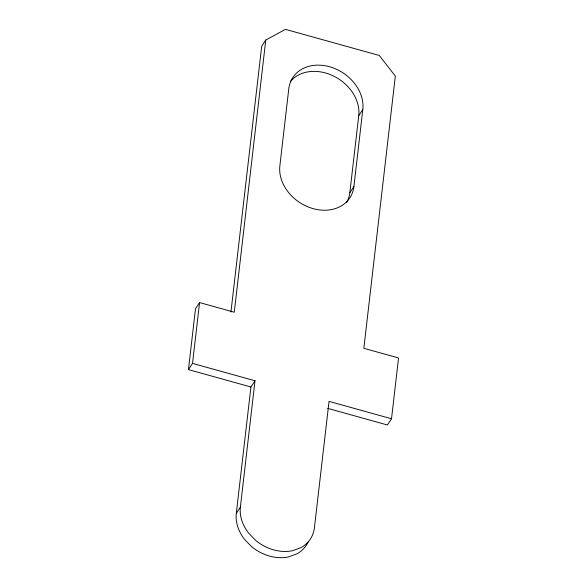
<?xml version="1.0" encoding="UTF-8"?>
<svg xmlns="http://www.w3.org/2000/svg" width="587" height="587" viewBox="0 0 587 587"><rect width="100%" height="100%" fill="white"/><g stroke="black" fill="none" stroke-linecap="round" stroke-linejoin="round"><path stroke-width="0.88" d="M188.449 369.605L192.529 363.382L255 380.772L250.92 386.994L188.449 369.605L195.486 308.791L199.565 302.569L234.272 312.233L265.764 40.033L285.443 29.35L379.275 55.471L395.337 76.097L363.845 348.296L398.551 357.96L391.514 418.773L387.435 424.995L327.605 408.339M192.529 363.382L199.565 302.569M230.933 312.079L261.692 46.256L265.764 40.033M308.109 541.999A39.432 31.434 33.2 0 1 296.846 553.879L288.584 556.894A39.432 31.434 33.2 0 1 251.566 546.592L244.493 539.299A39.432 31.434 33.2 0 1 236.304 513.346L250.92 386.994M391.514 418.773L329.043 401.383L314.419 527.735A39.432 31.434 33.2 0 1 300.926 547.649L292.664 550.672A39.432 31.434 33.2 0 1 255.638 540.37L248.572 533.077A39.432 31.434 33.2 0 1 240.384 507.124L255 380.772M346.77 202.398A39.432 31.434 33.2 0 0 349.823 192.727L358.738 115.698L362.817 109.475A39.432 31.434 33.2 0 0 329.549 66.735A39.432 31.434 33.2 0 0 288.775 88.864L279.86 165.894A39.432 31.434 33.2 0 0 313.128 208.634A39.432 31.434 33.2 0 0 353.902 186.505L362.817 109.475M349.823 192.727L353.902 186.505M236.304 513.346L240.384 507.124M290.323 81.622A39.432 31.434 33.2 0 1 333.915 76.215A39.432 31.434 33.2 0 1 358.738 115.698"/></g></svg>
